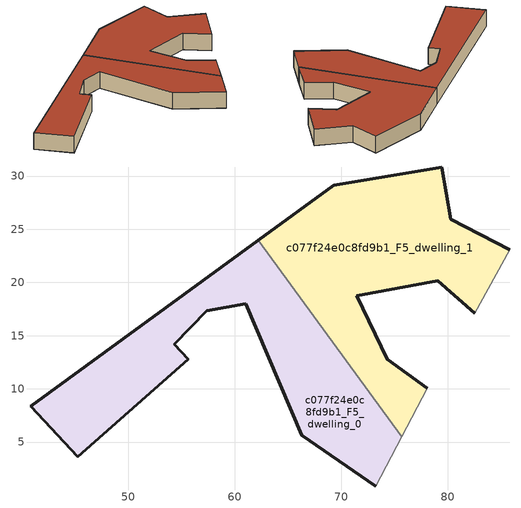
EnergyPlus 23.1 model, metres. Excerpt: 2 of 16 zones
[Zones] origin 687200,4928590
c077f24e0c8fd9b1_F5_dwelling_0
 floor to c077f24e0c8fd9b1_F4_dwelling_0 (EU_floor_Construction): 73.26,0.86 75.69,5.48 62.22,23.96 40.83,8.37 45.22,3.59 55.61,12.79 54.29,14.18 57.35,17.33 61.02,17.99 66.28,5.65 z15
 wall outside (EU_wall_Construction): 73.26,0.86 66.28,5.65 61.02,17.99 57.35,17.33 54.29,14.18 55.61,12.79 45.22,3.59 40.83,8.37 62.22,23.96 z15:18
 wall adiabatic (EU_wall_Construction): 75.69,5.48 73.26,0.86 z15:18
 wall to c077f24e0c8fd9b1_F5_dwelling_1 (EU_wall_Construction): 62.22,23.96 75.69,5.48 z15:18
 roof outside (EU_roof_Construction): 62.22,23.96 75.69,5.48 73.26,0.86 66.28,5.65 61.02,17.99 57.35,17.33 54.29,14.18 55.61,12.79 45.22,3.59 40.83,8.37 z18
c077f24e0c8fd9b1_F5_dwelling_1
 floor to c077f24e0c8fd9b1_F4_dwelling_1 (EU_floor_Construction): 78.11,10.06 74.33,12.8 71.49,18.74 79.09,20.14 82.55,17.11 85.84,23.08 80.29,25.95 79.46,30.85 69.31,29.13 62.22,23.96 75.69,5.48 z15
 wall outside (EU_wall_Construction): 82.55,17.11 79.09,20.14 71.49,18.74 74.33,12.8 78.11,10.06 / 62.22,23.96 69.31,29.13 79.46,30.85 80.29,25.95 85.84,23.08 z15:18
 wall adiabatic (EU_wall_Construction): 85.84,23.08 82.55,17.11 / 78.11,10.06 75.69,5.48 z15:18
 roof outside (EU_roof_Construction): 79.46,30.85 80.29,25.95 85.84,23.08 82.55,17.11 79.09,20.14 71.49,18.74 74.33,12.8 78.11,10.06 75.69,5.48 62.22,23.96 69.31,29.13 z18
[Building]
EU S2 Campaign: North Axis=0; Terrain=City; Solar Distribution=FullExterior
[Site:Location]
Bologna: Latitude=44.5; Longitude=11.25; Time Zone=1; Elevation=37
[SizingPeriod:WeatherFileDays]
AnnualSizingPeriod: Begin Month=1; Begin Day of Month=1; End Month=12; End Day of Month=31; Day of Week for Start Day=Monday; Use Weather File Daylight Saving Period=No; Use Weather File Rain and Snow Indicators=No
[MATERIAL]
EU_InternalMass_Material: Roughness=MediumRough; Thickness=0.1; Conductivity=1; Density=1800; Specific Heat=900; Thermal Absorptance=0.9; Solar Absorptance=0.7; Visible Absorptance=0.7
[MATERIAL:NOMASS] Roughness=MediumRough; Thermal Absorptance=0.9; Solar Absorptance=0.7; Visible Absorptance=0.7
Name | Thermal Resistance
EU_wall_NoMass | 0.905828
EU_roof_NoMass | 0.37593
EU_floor_NoMass | 0.67114
[CONSTRUCTION]
EU_wall_Construction: EU_wall_NoMass
EU_roof_Construction: EU_roof_NoMass
EU_floor_Construction: EU_floor_NoMass
EU_InternalMass_Construction: EU_InternalMass_Material
[ZONE] Type=1; Multiplier=1; Ceiling Height=autocalculate; Floor Area=autocalculate; Part of Total Floor Area=Yes
Name | Volume
c077f24e0c8fd9b1_F5_dwelling_0 | 734.538
c077f24e0c8fd9b1_F5_dwelling_1 | 734.532
[INTERNALMASS] Construction=EU_InternalMass_Construction
Name | Zone or ZoneList | Surface Area
c077f24e0c8fd9b1_F5_dwelling_0_EU_InternalMass | c077f24e0c8fd9b1_F5_dwelling_0 | 489.688
c077f24e0c8fd9b1_F5_dwelling_1_EU_InternalMass | c077f24e0c8fd9b1_F5_dwelling_1 | 489.682
[OTHEREQUIPMENT] Fuel Type=Electricity; Design Level Calculation Method=Watts/Area; Power per Zone Floor Area=1; Fraction Latent=0; Fraction Radiant=0; Fraction Lost=0; Carbon Dioxide Generation Rate=0; EndUse Subcategory=EU_Step8_InternalGains
Name | Zone or ZoneList or Space or SpaceList | Schedule
EU_Step8_InternalGain_c077f24e0c8fd9b1_F5_dwelling_0_f000 | c077f24e0c8fd9b1_F5_dwelling_0 | EU_Step8_GainSchedule_c077f24e0c8fd9b1_F5_dwelling_0_f000
EU_Step8_InternalGain_c077f24e0c8fd9b1_F5_dwelling_1_f000 | c077f24e0c8fd9b1_F5_dwelling_1 | EU_Step8_GainSchedule_c077f24e0c8fd9b1_F5_dwelling_1_f000
[ZONEVENTILATION:DESIGNFLOWRATE] Schedule=EU_AlwaysOn; Design Flow Rate Calculation Method=AirChanges/Hour; Air Changes per Hour=0.73129; Ventilation Type=Natural; Fan Pressure Rise=0; Fan Total Efficiency=1; Constant Term Coefficient=1; Temperature Term Coefficient=0; Velocity Term Coefficient=0; Velocity Squared Term Coefficient=0; Minimum Indoor Temperature=-100; Maximum Indoor Temperature=100; Delta Temperature=-100; Minimum Outdoor Temperature=-100; Maximum Outdoor Temperature=100; Maximum Wind Speed=40
Name | Zone or ZoneList or Space or SpaceList
EU_ConstantAir_c077f24e0c8fd9b1_F5_dwelling_0 | c077f24e0c8fd9b1_F5_dwelling_0
EU_ConstantAir_c077f24e0c8fd9b1_F5_dwelling_1 | c077f24e0c8fd9b1_F5_dwelling_1
[HVACTEMPLATE:THERMOSTAT] Constant Heating Setpoint=20; Constant Cooling Setpoint=50
EU_HeatOnly_c077f24e0c8fd9b1_F2_dwelling_2; EU_HeatOnly_c077f24e0c8fd9b1_F3_dwelling_0; EU_HeatOnly_c077f24e0c8fd9b1_F3_dwelling_1; EU_HeatOnly_c077f24e0c8fd9b1_F3_dwelling_2; EU_HeatOnly_c077f24e0c8fd9b1_F4_dwelling_0; EU_HeatOnly_c077f24e0c8fd9b1_F4_dwelling_1; EU_HeatOnly_c077f24e0c8fd9b1_F5_dwelling_0; EU_HeatOnly_c077f24e0c8fd9b1_F5_dwelling_1
[HVACTEMPLATE:ZONE:IDEALLOADSAIRSYSTEM] System Availability Schedule=EU_AlwaysOn; Maximum Heating Supply Air Temperature=50; Minimum Cooling Supply Air Temperature=13; Maximum Heating Supply Air Humidity Ratio=0.0156; Minimum Cooling Supply Air Humidity Ratio=0.0077; Heating Limit=NoLimit; Cooling Limit=NoLimit; Heating Availability Schedule=EU_AlwaysOn; Cooling Availability Schedule=EU_CoolingOff; Dehumidification Control Type=ConstantSensibleHeatRatio; Cooling Sensible Heat Ratio=0.7; Dehumidification Setpoint=60; Humidification Control Type=None; Humidification Setpoint=30; Outdoor Air Method=None; Outdoor Air Flow Rate per Person=0.00944; Outdoor Air Flow Rate per Zone Floor Area=0; Outdoor Air Flow Rate per Zone=0; Demand Controlled Ventilation Type=None; Outdoor Air Economizer Type=NoEconomizer; Heat Recovery Type=None; Sensible Heat Recovery Effectiveness=0.7; Latent Heat Recovery Effectiveness=0.65
Name | Template Thermostat
c077f24e0c8fd9b1_F5_dwelling_0 | EU_HeatOnly_c077f24e0c8fd9b1_F5_dwelling_0
c077f24e0c8fd9b1_F5_dwelling_1 | EU_HeatOnly_c077f24e0c8fd9b1_F5_dwelling_1
[SIZING:ZONE] Zone Cooling Design Supply Air Temperature Input Method=SupplyAirTemperature; Zone Cooling Design Supply Air Temperature=13; Zone Heating Design Supply Air Temperature Input Method=SupplyAirTemperature; Zone Heating Design Supply Air Temperature=50; Zone Cooling Design Supply Air Humidity Ratio=0.008; Zone Heating Design Supply Air Humidity Ratio=0.008; Cooling Design Air Flow Method=DesignDay; Cooling Design Air Flow Rate=0; Cooling Minimum Air Flow per Zone Floor Area=0.000762; Cooling Minimum Air Flow=0; Cooling Minimum Air Flow Fraction=0.2; Heating Design Air Flow Method=DesignDay; Heating Design Air Flow Rate=0; Heating Maximum Air Flow per Zone Floor Area=0.002032; Heating Maximum Air Flow=0.141576; Heating Maximum Air Flow Fraction=0.3; Account for Dedicated Outdoor Air System=No; Dedicated Outdoor Air System Control Strategy=NeutralSupplyAir; Dedicated Outdoor Air Low Setpoint Temperature for Design=autosize; Dedicated Outdoor Air High Setpoint Temperature for Design=autosize; Zone Load Sizing Method=Sensible Load Only No Latent Load; Zone Latent Cooling Design Supply Air Humidity Ratio Input Method=HumidityRatioDifference; Zone Cooling Design Supply Air Humidity Ratio Difference=0.005; Zone Latent Heating Design Supply Air Humidity Ratio Input Method=HumidityRatioDifference; Zone Humidification Design Supply Air Humidity Ratio Difference=0.005
c077f24e0c8fd9b1_F5_dwelling_0; c077f24e0c8fd9b1_F5_dwelling_1
[SCHEDULE:CONSTANT]
Name | Hourly Value
EU_AlwaysOn | 1
EU_CoolingOff | 0
[SCHEDULE:FILE] Column Number=1; Rows to Skip at Top=0; Number of Hours of Data=8760; Column Separator=Comma; Interpolate to Timestep=No; Minutes per Item=60; Adjust Schedule for Daylight Savings=Yes
Name | File
EU_Step8_GainSchedule_c077f24e0c8fd9b1_F5_dwelling_0_f000 | ../../schedules/c077f24e0c8fd9b1/c077f24e0c8fd9b1_F5_dwelling_0_f000_gain.csv
EU_Step8_GainSchedule_c077f24e0c8fd9b1_F5_dwelling_1_f000 | ../../schedules/c077f24e0c8fd9b1/c077f24e0c8fd9b1_F5_dwelling_1_f000_gain.csv
